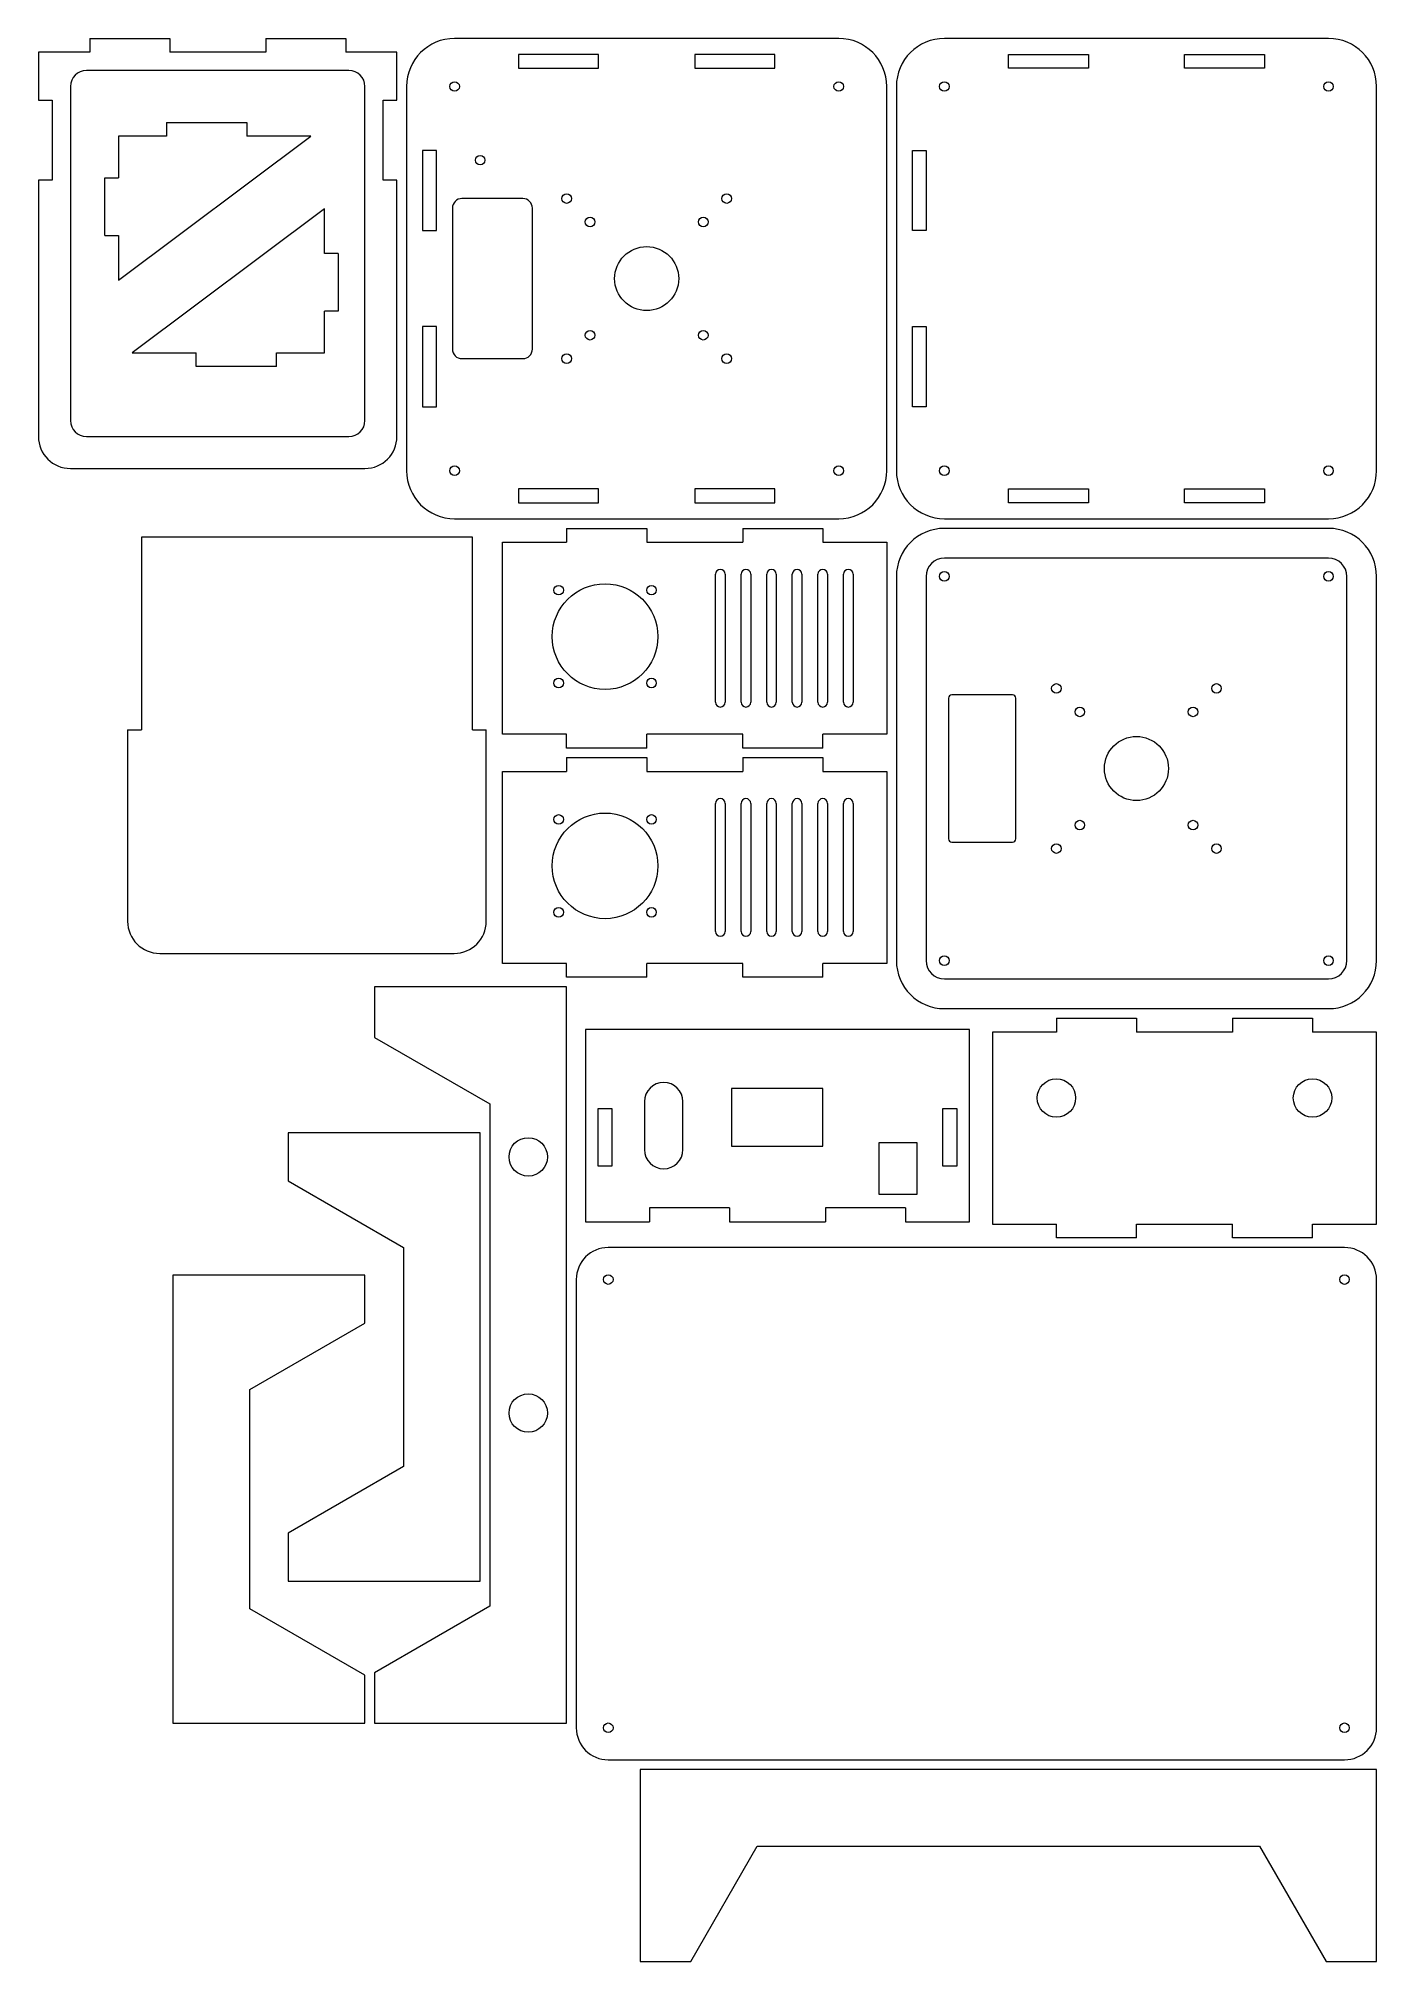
# Model space of a CAD drawing. Header units: millimetres. Extents: x 309 to 727, y 148 to 749.
import ezdxf

# ---------------------------------------------------------------- set-up
doc = ezdxf.new("R2010")
doc.units = ezdxf.units.MM

msp = doc.modelspace()

# ---------------------------------------------------------------- linework, layer by layer
at = {"color": 7, "linetype": 'Continuous', "lineweight": 15}
for p, q in [((325.33, 748.9), (325.33, 744.6)), ((325.33, 748.9), (350.33, 748.9)), ((350.33, 748.9), (350.33, 744.6)), ((380.33, 748.9), (380.33, 744.6)), ((380.33, 748.9), (405.39, 748.9)), ((405.39, 748.9), (405.39, 744.6)), ((559.33, 748.9), (439.33, 748.9)), ((712.33, 748.9), (592.33, 748.9)), ((309.33, 744.6), (309.33, 729.6)), ((325.33, 744.6), (309.33, 744.6)), ((406.33, 738.9), (324.33, 738.9)), ((380.33, 744.6), (350.33, 744.6)), ((421.33, 744.6), (405.39, 744.6)), ((421.33, 729.6), (421.33, 744.6)), ((484.33, 743.9), (459.33, 743.9)), ((459.33, 743.9), (459.33, 739.6)), ((459.33, 739.6), (484.33, 739.6)), ((484.33, 739.6), (484.33, 743.9)), ((514.33, 743.9), (514.33, 739.6)), ((539.33, 743.9), (514.33, 743.9)), ((514.33, 739.6), (539.33, 739.6)), ((539.33, 739.6), (539.33, 743.9)), ((612.33, 743.9), (637.33, 743.9)), ((612.33, 739.6), (612.33, 743.9)), ((637.33, 739.6), (612.33, 739.6)), ((637.33, 743.9), (637.33, 739.6)), ((667.33, 743.9), (692.33, 743.9)), ((667.33, 739.6), (667.33, 743.9)), ((692.33, 739.6), (667.33, 739.6)), ((692.33, 743.9), (692.33, 739.6)), ((319.33, 733.9), (319.33, 629.6)), ((411.33, 629.6), (411.33, 733.9)), ((424.33, 733.9), (424.33, 613.9)), ((574.33, 613.9), (574.33, 733.9)), ((577.33, 733.9), (577.33, 613.9)), ((727.33, 613.9), (727.33, 733.9)), ((309.33, 729.6), (313.63, 729.6)), ((313.63, 729.6), (313.63, 704.6)), ((417.03, 729.6), (421.33, 729.6)), ((417.03, 704.6), (417.03, 729.6)), ((349.37, 722.7), (349.37, 718.4)), ((349.37, 722.7), (374.42, 722.7)), ((374.42, 722.7), (374.42, 718.4)), ((334.37, 673.4), (394.37, 718.4)), ((349.37, 718.4), (334.37, 718.4)), ((334.37, 718.4), (334.37, 705.4)), ((394.37, 718.4), (374.42, 718.4)), ((433.63, 713.9), (429.33, 713.9)), ((429.33, 713.9), (429.33, 688.9)), ((433.63, 688.9), (433.63, 713.9)), ((582.33, 713.9), (586.63, 713.9)), ((582.33, 688.9), (582.33, 713.9)), ((586.63, 713.9), (586.63, 688.9)), ((313.63, 704.6), (309.33, 704.6)), ((309.33, 704.6), (309.33, 624.6)), ((330.07, 705.4), (334.37, 705.4)), ((330.07, 687.4), (330.07, 705.4)), ((421.33, 704.6), (417.03, 704.6)), ((421.33, 624.6), (421.33, 704.6)), ((460.63, 698.9), (441.63, 698.9)), ((398.65, 695.72), (338.65, 650.72)), ((398.65, 681.72), (398.65, 695.72)), ((438.63, 695.9), (438.63, 651.9)), ((463.63, 651.9), (463.63, 695.9)), ((330.07, 687.4), (334.37, 687.4)), ((334.37, 687.4), (334.37, 673.4)), ((429.33, 688.9), (433.63, 688.9)), ((586.63, 688.9), (582.33, 688.9)), ((402.95, 681.72), (398.65, 681.72)), ((402.95, 681.72), (402.95, 663.72)), ((398.65, 650.72), (398.65, 663.72)), ((402.95, 663.72), (398.65, 663.72)), ((429.33, 658.9), (429.33, 633.9)), ((433.63, 658.9), (429.33, 658.9)), ((433.63, 633.9), (433.63, 658.9)), ((582.33, 658.9), (586.63, 658.9)), ((582.33, 633.9), (582.33, 658.9)), ((586.63, 658.9), (586.63, 633.9)), ((338.65, 650.72), (358.59, 650.72)), ((358.59, 646.42), (358.59, 650.72)), ((383.65, 646.42), (383.65, 650.72)), ((383.65, 650.72), (398.65, 650.72)), ((441.63, 648.9), (460.63, 648.9)), ((383.65, 646.42), (358.59, 646.42)), ((429.33, 633.9), (433.63, 633.9)), ((586.63, 633.9), (582.33, 633.9)), ((324.33, 624.6), (406.33, 624.6)), ((319.33, 614.6), (411.33, 614.6)), ((484.33, 608.2), (459.33, 608.2)), ((459.33, 608.2), (459.33, 603.9)), ((484.33, 603.9), (484.33, 608.2)), ((514.33, 608.2), (514.33, 603.9)), ((539.33, 608.2), (514.33, 608.2)), ((539.33, 603.9), (539.33, 608.2)), ((612.33, 608.2), (637.33, 608.2)), ((612.33, 603.9), (612.33, 608.2)), ((637.33, 608.2), (637.33, 603.9)), ((667.33, 608.2), (692.33, 608.2)), ((667.33, 603.9), (667.33, 608.2)), ((692.33, 608.2), (692.33, 603.9)), ((459.33, 603.9), (484.33, 603.9)), ((514.33, 603.9), (539.33, 603.9)), ((637.33, 603.9), (612.33, 603.9)), ((692.33, 603.9), (667.33, 603.9)), ((439.33, 598.9), (559.33, 598.9)), ((474.33, 595.9), (474.33, 591.6)), ((474.33, 595.9), (499.33, 595.9)), ((499.33, 595.9), (499.33, 591.6)), ((529.33, 595.9), (529.33, 591.6)), ((529.33, 595.9), (554.33, 595.9)), ((554.33, 595.9), (554.33, 591.6)), ((592.33, 598.9), (712.33, 598.9)), ((712.33, 595.9), (592.33, 595.9)), ((341.5, 593.16), (341.5, 532.94)), ((444.9, 593.16), (341.5, 593.16)), ((444.9, 532.94), (444.9, 593.16)), ((454.33, 531.6), (454.33, 591.6)), ((454.33, 591.6), (474.33, 591.6)), ((499.33, 591.6), (529.33, 591.6)), ((554.33, 591.6), (574.33, 591.6)), ((574.33, 591.6), (574.33, 531.6)), ((712.33, 586.6), (592.33, 586.6)), ((520.83, 541.6), (520.83, 581.6)), ((523.83, 581.6), (523.83, 541.6)), ((528.83, 541.6), (528.83, 581.6)), ((531.83, 581.6), (531.83, 541.6)), ((536.83, 541.6), (536.83, 581.6)), ((539.83, 581.6), (539.83, 541.6)), ((544.83, 541.6), (544.83, 581.6)), ((547.83, 581.6), (547.83, 541.6)), ((552.83, 541.6), (552.83, 581.6)), ((555.83, 581.6), (555.83, 541.6)), ((560.83, 541.6), (560.83, 581.6)), ((563.83, 581.6), (563.83, 541.6)), ((577.33, 580.9), (577.33, 460.9)), ((586.63, 580.9), (586.63, 460.9)), ((718.03, 460.9), (718.03, 580.9)), ((727.33, 460.9), (727.33, 580.9)), ((593.63, 542.9), (593.63, 498.9)), ((613.63, 543.9), (594.63, 543.9)), ((614.63, 498.9), (614.63, 542.9)), ((337.2, 532.94), (341.5, 532.94)), ((337.2, 532.94), (337.2, 473.16)), ((444.9, 532.94), (449.2, 532.94)), ((449.2, 473.16), (449.2, 532.94)), ((474.33, 531.6), (454.33, 531.6)), ((474.33, 527.3), (474.33, 531.6)), ((529.33, 531.6), (499.33, 531.6)), ((499.33, 527.3), (499.33, 531.6)), ((529.33, 527.3), (529.33, 531.6)), ((574.33, 531.6), (554.33, 531.6)), ((554.33, 527.3), (554.33, 531.6)), ((499.33, 527.3), (474.33, 527.3)), ((474.33, 524.3), (499.33, 524.3)), ((474.33, 524.3), (474.33, 520)), ((499.33, 524.3), (499.33, 520)), ((554.33, 527.3), (529.33, 527.3)), ((529.33, 524.3), (529.33, 520)), ((529.33, 524.3), (554.33, 524.3)), ((554.33, 524.3), (554.33, 520)), ((454.33, 460), (454.33, 520)), ((454.33, 520), (474.33, 520)), ((499.33, 520), (529.33, 520)), ((554.33, 520), (574.33, 520)), ((574.33, 520), (574.33, 460)), ((520.83, 470), (520.83, 510)), ((523.83, 510), (523.83, 470)), ((528.83, 470), (528.83, 510)), ((531.83, 510), (531.83, 470)), ((536.83, 470), (536.83, 510)), ((539.83, 510), (539.83, 470)), ((544.83, 470), (544.83, 510)), ((547.83, 510), (547.83, 470)), ((552.83, 470), (552.83, 510)), ((555.83, 510), (555.83, 470)), ((560.83, 470), (560.83, 510)), ((563.83, 510), (563.83, 470)), ((594.63, 497.9), (613.63, 497.9)), ((347.2, 463.16), (439.2, 463.16)), ((474.33, 460), (454.33, 460)), ((474.33, 455.7), (474.33, 460)), ((529.33, 460), (499.33, 460)), ((499.33, 455.7), (499.33, 460)), ((529.33, 455.7), (529.33, 460)), ((574.33, 460), (554.33, 460)), ((554.33, 455.7), (554.33, 460)), ((414.33, 452.7), (414.33, 436.93)), ((474.33, 452.7), (414.33, 452.7)), ((499.33, 455.7), (474.33, 455.7)), ((474.33, 222.7), (474.33, 452.7)), ((554.33, 455.7), (529.33, 455.7)), ((592.33, 455.2), (712.33, 455.2)), ((592.33, 445.9), (712.33, 445.9)), ((480.17, 439.37), (480.17, 379.37)), ((600.17, 439.37), (480.17, 439.37)), ((600.17, 379.37), (600.17, 439.37)), ((607.33, 438.6), (607.33, 378.6)), ((627.33, 438.6), (607.33, 438.6)), ((627.33, 442.9), (627.33, 438.6)), ((627.33, 442.9), (652.33, 442.9)), ((652.33, 442.9), (652.33, 438.6)), ((682.33, 438.6), (652.33, 438.6)), ((682.33, 442.9), (682.33, 438.6)), ((682.33, 442.9), (707.33, 442.9)), ((707.33, 442.9), (707.33, 438.6)), ((727.33, 438.6), (707.33, 438.6)), ((727.33, 378.6), (727.33, 438.6)), ((414.33, 436.93), (450.33, 416.15)), ((554.37, 420.97), (525.87, 420.97)), ((525.87, 420.97), (525.87, 402.97)), ((554.37, 402.97), (554.37, 420.97)), ((450.33, 416.15), (450.33, 259.25)), ((484.17, 414.67), (488.47, 414.67)), ((484.17, 396.67), (484.17, 414.67)), ((488.47, 414.67), (488.47, 396.67)), ((498.63, 416.87), (498.63, 401.87)), ((510.63, 401.87), (510.63, 416.87)), ((591.87, 414.67), (596.17, 414.67)), ((591.87, 396.67), (591.87, 414.67)), ((596.17, 414.67), (596.17, 396.67)), ((387.33, 407.09), (387.33, 392.09)), ((447.33, 407.09), (387.33, 407.09)), ((447.33, 267.09), (447.33, 407.09)), ((525.87, 402.97), (554.37, 402.97)), ((583.87, 403.97), (571.87, 403.97)), ((571.87, 403.97), (571.87, 387.97)), ((583.87, 387.97), (583.87, 403.97)), ((488.47, 396.67), (484.17, 396.67)), ((596.17, 396.67), (591.87, 396.67)), ((387.33, 392.09), (423.33, 371.31)), ((571.87, 387.97), (583.87, 387.97)), ((480.17, 379.37), (500.17, 379.37)), ((525.17, 383.67), (500.17, 383.67)), ((500.17, 383.67), (500.17, 379.37)), ((525.17, 383.67), (525.17, 379.37)), ((525.17, 379.37), (555.17, 379.37)), ((580.17, 383.67), (555.17, 383.67)), ((555.17, 383.67), (555.17, 379.37)), ((580.17, 383.67), (580.17, 379.37)), ((580.17, 379.37), (600.17, 379.37)), ((607.33, 378.6), (627.33, 378.6)), ((627.33, 374.3), (627.33, 378.6)), ((652.33, 378.6), (682.33, 378.6)), ((652.33, 374.3), (652.33, 378.6)), ((682.33, 374.3), (682.33, 378.6)), ((707.33, 378.6), (727.33, 378.6)), ((707.33, 374.3), (707.33, 378.6)), ((652.33, 374.3), (627.33, 374.3)), ((707.33, 374.3), (682.33, 374.3)), ((423.33, 371.31), (423.33, 302.88)), ((717.33, 371.3), (487.33, 371.3)), ((351.33, 362.7), (351.33, 222.7)), ((411.33, 362.7), (351.33, 362.7)), ((411.33, 347.7), (411.33, 362.7)), ((477.33, 361.3), (477.33, 221.3)), ((727.33, 221.3), (727.33, 361.3)), ((375.33, 326.92), (411.33, 347.7)), ((375.33, 258.49), (375.33, 326.92)), ((423.33, 302.88), (387.33, 282.09)), ((387.33, 282.09), (387.33, 267.09)), ((387.33, 267.09), (447.33, 267.09)), ((411.33, 237.7), (375.33, 258.49)), ((450.33, 259.25), (414.33, 238.47)), ((411.33, 222.7), (411.33, 237.7)), ((414.33, 238.47), (414.33, 222.7)), ((351.33, 222.7), (411.33, 222.7)), ((414.33, 222.7), (474.33, 222.7)), ((487.33, 211.3), (717.33, 211.3)), ((727.33, 208.3), (497.33, 208.3)), ((497.33, 208.3), (497.33, 148.3)), ((727.33, 148.3), (727.33, 208.3)), ((513.1, 148.3), (533.88, 184.3)), ((533.88, 184.3), (690.78, 184.3)), ((690.78, 184.3), (711.56, 148.3)), ((497.33, 148.3), (513.1, 148.3)), ((711.56, 148.3), (727.33, 148.3))]:
    msp.add_line(p, q, dxfattribs=at)
for centre, radius in [((439.33, 733.9), 1.5), ((559.33, 733.9), 1.5), ((592.33, 733.9), 1.5), ((712.33, 733.9), 1.5), ((447.31, 710.9), 1.5), ((474.33, 698.9), 1.5), ((524.33, 698.9), 1.5), ((481.65, 691.58), 1.5), ((517.01, 691.58), 1.5), ((499.33, 673.9), 10), ((481.65, 656.22), 1.5), ((517.01, 656.22), 1.5), ((474.33, 648.9), 1.5), ((524.33, 648.9), 1.5), ((439.33, 613.9), 1.5), ((559.33, 613.9), 1.5), ((592.33, 613.9), 1.5), ((712.33, 613.9), 1.5), ((486.33, 562.09), 16.5), ((471.83, 576.59), 1.5), ((500.83, 576.59), 1.5), ((592.33, 580.9), 1.5), ((712.33, 580.9), 1.5), ((471.83, 547.59), 1.5), ((500.83, 547.59), 1.5), ((627.33, 545.9), 1.5), ((677.33, 545.9), 1.5), ((634.65, 538.58), 1.5), ((670.01, 538.58), 1.5), ((652.33, 520.9), 10), ((486.33, 490.49), 16.5), ((471.83, 504.99), 1.5), ((500.83, 504.99), 1.5), ((634.65, 503.22), 1.5), ((670.01, 503.22), 1.5), ((627.33, 495.9), 1.5), ((677.33, 495.9), 1.5), ((471.83, 475.99), 1.5), ((500.83, 475.99), 1.5), ((592.33, 460.9), 1.5), ((712.33, 460.9), 1.5), ((627.33, 418), 6), ((707.33, 418), 6), ((462.33, 399.6), 6), ((487.33, 361.3), 1.5), ((717.33, 361.3), 1.5), ((462.33, 319.6), 6), ((487.33, 221.3), 1.5), ((717.33, 221.3), 1.5)]:
    msp.add_circle(centre, radius, dxfattribs=at)
for centre, radius, start, end in [((439.33, 733.9), 15, 90, 180), ((559.33, 733.9), 15, 0, 90), ((592.33, 733.9), 15, 90, 180), ((712.33, 733.9), 15, 0, 90), ((324.33, 733.9), 5, 90, 180), ((406.33, 733.9), 5, 0, 90), ((441.63, 695.9), 3, 90, 180), ((460.63, 695.9), 3, 0, 90), ((441.63, 651.9), 3, 180, 270), ((460.63, 651.9), 3, 270, 0), ((324.33, 629.6), 5, 180, 270), ((406.33, 629.6), 5, 270, 0), ((319.33, 624.6), 10, 180, 270), ((411.33, 624.6), 10, 270, 0), ((439.33, 613.9), 15, 180, 270), ((559.33, 613.9), 15, 270, 0), ((592.33, 613.9), 15, 180, 270), ((712.33, 613.9), 15, 270, 0), ((592.33, 580.9), 15, 90, 180), ((712.33, 580.9), 15, 0, 90), ((522.33, 581.6), 1.5, 0, 180), ((530.33, 581.6), 1.5, 0, 180), ((538.33, 581.6), 1.5, 0, 180), ((546.33, 581.6), 1.5, 0, 180), ((554.33, 581.6), 1.5, 0, 180), ((562.33, 581.6), 1.5, 0, 180), ((592.33, 580.9), 5.7, 90, 180), ((712.33, 580.9), 5.7, 0, 90), ((522.33, 541.6), 1.5, 180, 0), ((530.33, 541.6), 1.5, 180, 0), ((538.33, 541.6), 1.5, 180, 0), ((546.33, 541.6), 1.5, 180, 0), ((554.33, 541.6), 1.5, 180, 0), ((562.33, 541.6), 1.5, 180, 0), ((594.63, 542.9), 1, 90, 180), ((613.63, 542.9), 1, 0, 90), ((522.33, 510), 1.5, 0, 180), ((530.33, 510), 1.5, 0, 180), ((538.33, 510), 1.5, 0, 180), ((546.33, 510), 1.5, 0, 180), ((554.33, 510), 1.5, 0, 180), ((562.33, 510), 1.5, 0, 180), ((594.63, 498.9), 1, 180, 270), ((613.63, 498.9), 1, 270, 0), ((347.2, 473.16), 10, 180, 270), ((439.2, 473.16), 10, 270, 0), ((522.33, 470), 1.5, 180, 0), ((530.33, 470), 1.5, 180, 0), ((538.33, 470), 1.5, 180, 0), ((546.33, 470), 1.5, 180, 0), ((554.33, 470), 1.5, 180, 0), ((562.33, 470), 1.5, 180, 0), ((592.33, 460.9), 15, 180, 270), ((592.33, 460.9), 5.7, 180, 270), ((712.33, 460.9), 5.7, 270, 0), ((712.33, 460.9), 15, 270, 0), ((504.63, 416.87), 6, 0, 180), ((504.63, 401.87), 6, 180, 0), ((487.33, 361.3), 10, 90, 180), ((717.33, 361.3), 10, 0, 90), ((487.33, 221.3), 10, 180, 270), ((717.33, 221.3), 10, 270, 0)]:
    msp.add_arc(centre, radius, start, end, dxfattribs=at)

doc.saveas('drawing.dxf')
